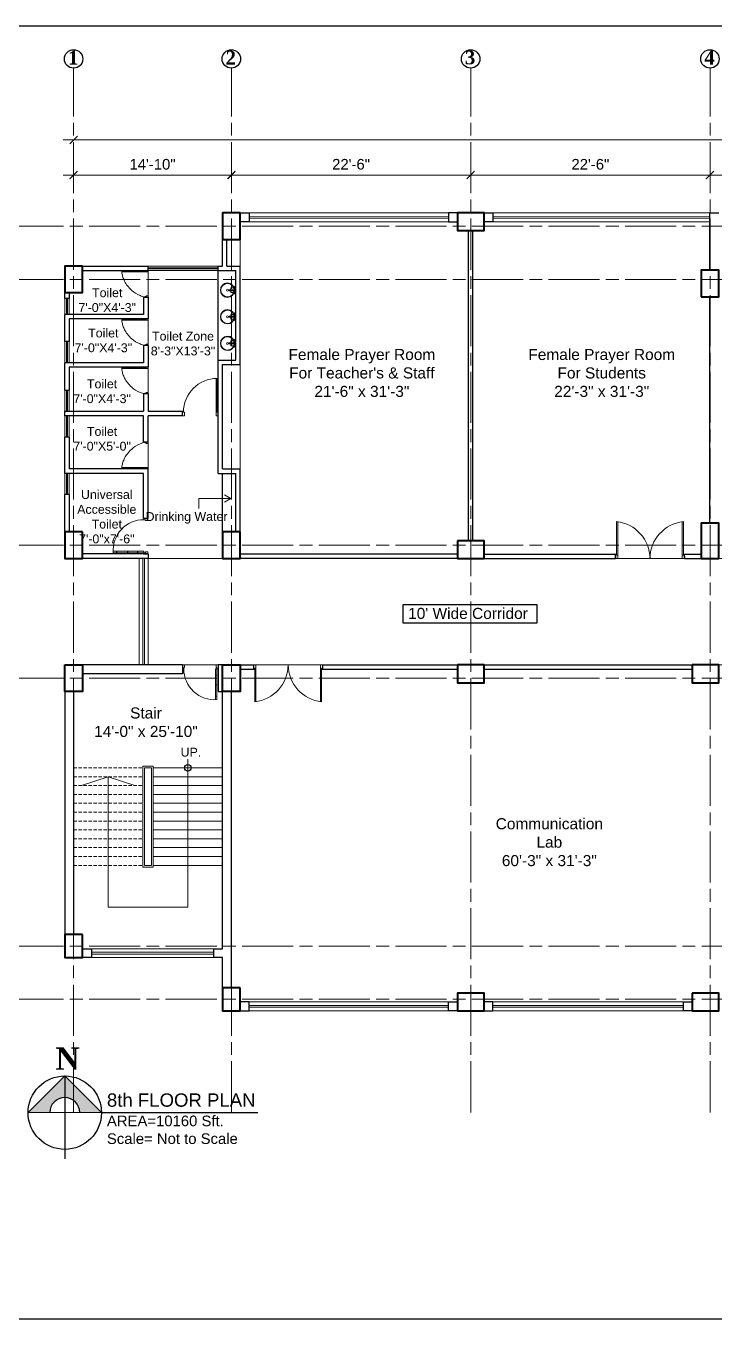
# Model space of a CAD drawing. Header units: inches. Extents: x -12 to 20935469, y -1604 to 24729220.
# Drawn here: x 20931799 to 20932577, y 24705706 to 24707164 of the extents above; entities that cross this region are included whole.
import ezdxf

# ---------------------------------------------------------------- set-up
doc = ezdxf.new("R2010")
doc.units = ezdxf.units.IN
doc.header["$LTSCALE"] = 0.03
doc.header["$MEASUREMENT"] = 0
doc.header["$PDMODE"] = 32
doc.header["$PDSIZE"] = 15
doc.linetypes.add('ACAD_ISO08W100', pattern=[36, 24, -3, 6, -3])
doc.linetypes.add('DASHED2', pattern=[0.375, 0.25, -0.125])
for name, color, linetype, lineweight in [('column', 1, 'Continuous', 40), ('Dim Line', 252, 'Continuous', 13), ('Door', 7, 'Continuous', 18), ('Gas', 21, 'Continuous', 5), ('Glass Line', 252, 'Continuous', 9), ('Grid Line', 252, 'Continuous', 18), ('Hatch', 253, 'Continuous', 15), ('Low Wall', 7, 'Continuous', 30), ('Main Wall', 7, 'Continuous', 30), ('RAIL', 23, 'Continuous', 13), ('STAIR', 46, 'Continuous', 15), ('TOILET FIXTURE', 142, 'Continuous', 5), ('wind.', 150, 'Continuous', 20)]:
    doc.layers.add(name, color=color, linetype=linetype, lineweight=lineweight)
doc.layers.add('TEXT', color=7, linetype='Continuous')
doc.styles.add('2', font='swisscl.ttf')
doc.styles.add('RomanS', font='arial.ttf', dxfattribs={"height": 12})
doc.styles.get("Standard").update_dxf_attribs({"font": 'timesbd.ttf'})
doc.dimstyles.new('Aec_Arch_I', dxfattribs={"dimscale": 96, "dimtxt": 12, "dimasz": 0.09375, "dimexe": 0.125, "dimexo": 0.125, "dimgap": 0.0625, "dimtad": 1, "dimdec": 0, "dimzin": 3, "dimdsep": 46, "dimlunit": 4, "dimtxsty": 'RomanS', "dimblk1": 'ARCHTICK', "dimblk2": 'ARCHTICK', "dimsah": 1, "dimcen": 0.09375, "dimdle": 0.125, "dimadec": 0, "dimazin": 0, "dimtfac": 0.75, "dimtdec": 0, "dimtmove": 2, "dimatfit": 3, "dimldrblk": 'ARCHTICK', "dimfxl": 1, "dimfrac": 1, "dimtolj": 1, "dimtzin": 0, "dimarcsym": 0})

# ---------------------------------------------------------------- blocks, each defined once
blk = doc.blocks.new('_ArchTick')
at = {"color": 0, "linetype": 'ByBlock', "lineweight": 35, "const_width": 0.15}
blk.add_lwpolyline([(-0.5, -0.5), (0.5, 0.5)], dxfattribs=at)
blk = doc.blocks.new('*D14')
at = {"layer": 'Defpoints', "color": 0, "transparency": 16777216}
for p in [(20831126.3, 24724578.2), (20830948.3, 24724562.3), (20831126.3, 24724562.3)]:
    blk.add_point(p, dxfattribs=at)
at = {"layer": 'Dim Line', "color": 0, "lineweight": -2, "transparency": 16777216}
for p, q in [((20830948.3, 24724574.3), (20830948.3, 24724590.2)), ((20831126.3, 24724574.3), (20831126.3, 24724590.2)), ((20830936.3, 24724578.2), (20831138.3, 24724578.2))]:
    blk.add_line(p, q, dxfattribs=at)
at = {"layer": 'Dim Line', "color": 0, "lineweight": -2, "transparency": 16777216, "xscale": 9, "yscale": 9, "zscale": 9, "rotation": 180}
blk.add_blockref('_ArchTick', (20830948.3, 24724578.2), dxfattribs=at)
at = {"layer": 'Dim Line', "color": 0, "lineweight": -2, "transparency": 16777216, "xscale": 9, "yscale": 9, "zscale": 9}
blk.add_blockref('_ArchTick', (20831126.3, 24724578.2), dxfattribs=at)
at = {"layer": 'Dim Line', "color": 0, "transparency": 16777216, "insert": (20831037.3, 24724590.3), "char_height": 12, "attachment_point": 5, "style": 'RomanS'}
blk.add_mtext('\\A1;14\'-10"', dxfattribs=at)
blk = doc.blocks.new('*D7')
at = {"layer": 'Defpoints', "color": 0, "transparency": 16777216}
for p in [(20831396.3, 24724578.2), (20831396.3, 24724578.2), (20831126.3, 24724562.3)]:
    blk.add_point(p, dxfattribs=at)
at = {"layer": 'Dim Line', "color": 0, "lineweight": -2, "transparency": 16777216}
for p, q in [((20831126.3, 24724574.3), (20831126.3, 24724590.2)), ((20831114.3, 24724578.2), (20831408.3, 24724578.2))]:
    blk.add_line(p, q, dxfattribs=at)
at = {"layer": 'Dim Line', "color": 0, "lineweight": -2, "transparency": 16777216, "xscale": 9, "yscale": 9, "zscale": 9, "rotation": 180}
blk.add_blockref('_ArchTick', (20831126.3, 24724578.2), dxfattribs=at)
at = {"layer": 'Dim Line', "color": 0, "lineweight": -2, "transparency": 16777216, "xscale": 9, "yscale": 9, "zscale": 9}
blk.add_blockref('_ArchTick', (20831396.3, 24724578.2), dxfattribs=at)
at = {"layer": 'Dim Line', "color": 0, "transparency": 16777216, "insert": (20831261.3, 24724590.3), "char_height": 12, "attachment_point": 5, "style": 'RomanS'}
blk.add_mtext('\\A1;22\'-6"', dxfattribs=at)
blk = doc.blocks.new('*D8')
at = {"layer": 'Defpoints', "color": 0, "transparency": 16777216}
for p in [(20831396.3, 24724578.2), (20831666.3, 24724578.2), (20831666.3, 24724578.2)]:
    blk.add_point(p, dxfattribs=at)
at = {"layer": 'Dim Line', "color": 0, "lineweight": -2, "transparency": 16777216}
blk.add_line((20831384.3, 24724578.2), (20831678.3, 24724578.2), dxfattribs=at)
at = {"layer": 'Dim Line', "color": 0, "lineweight": -2, "transparency": 16777216, "xscale": 9, "yscale": 9, "zscale": 9, "rotation": 180}
blk.add_blockref('_ArchTick', (20831396.3, 24724578.2), dxfattribs=at)
at = {"layer": 'Dim Line', "color": 0, "lineweight": -2, "transparency": 16777216, "xscale": 9, "yscale": 9, "zscale": 9}
blk.add_blockref('_ArchTick', (20831666.3, 24724578.2), dxfattribs=at)
at = {"layer": 'Dim Line', "color": 0, "transparency": 16777216, "insert": (20831531.3, 24724590.3), "char_height": 12, "attachment_point": 5, "style": 'RomanS'}
blk.add_mtext('\\A1;22\'-6"', dxfattribs=at)
blk = doc.blocks.new('*D9')
at = {"layer": 'Defpoints', "color": 0, "transparency": 16777216}
for p in [(20831666.3, 24724578.2), (20831844.3, 24724578.2), (20831844.3, 24724578.2)]:
    blk.add_point(p, dxfattribs=at)
at = {"layer": 'Dim Line', "color": 0, "lineweight": -2, "transparency": 16777216}
blk.add_line((20831654.3, 24724578.2), (20831856.3, 24724578.2), dxfattribs=at)
at = {"layer": 'Dim Line', "color": 0, "lineweight": -2, "transparency": 16777216, "xscale": 9, "yscale": 9, "zscale": 9, "rotation": 180}
blk.add_blockref('_ArchTick', (20831666.3, 24724578.2), dxfattribs=at)
at = {"layer": 'Dim Line', "color": 0, "lineweight": -2, "transparency": 16777216, "xscale": 9, "yscale": 9, "zscale": 9}
blk.add_blockref('_ArchTick', (20831844.3, 24724578.2), dxfattribs=at)
at = {"layer": 'Dim Line', "color": 0, "transparency": 16777216, "insert": (20831755.3, 24724590.3), "char_height": 12, "attachment_point": 5, "style": 'RomanS'}
blk.add_mtext('\\A1;14\'-10"', dxfattribs=at)
blk = doc.blocks.new('*D13')
at = {"layer": 'Defpoints', "color": 0, "transparency": 16777216}
for p in [(20830948.3, 24724610.7), (20832951.8, 24724617.8), (20832951.8, 24724610.7)]:
    blk.add_point(p, dxfattribs=at)
at = {"layer": 'Dim Line', "color": 0, "lineweight": -2, "transparency": 16777216}
for p, q in [((20830948.3, 24724622.7), (20830948.3, 24724629.8)), ((20832951.8, 24724622.7), (20832951.8, 24724629.8)), ((20830936.3, 24724617.8), (20832963.8, 24724617.8))]:
    blk.add_line(p, q, dxfattribs=at)
at = {"layer": 'Dim Line', "color": 0, "lineweight": -2, "transparency": 16777216, "xscale": 9, "yscale": 9, "zscale": 9, "rotation": 180}
blk.add_blockref('_ArchTick', (20830948.3, 24724617.8), dxfattribs=at)
at = {"layer": 'Dim Line', "color": 0, "lineweight": -2, "transparency": 16777216, "xscale": 9, "yscale": 9, "zscale": 9}
blk.add_blockref('_ArchTick', (20832951.8, 24724617.8), dxfattribs=at)
at = {"layer": 'Dim Line', "color": 0, "transparency": 16777216, "insert": (20831950, 24724629.9), "char_height": 12, "attachment_point": 5, "style": 'RomanS'}
blk.add_mtext('\\A1;166\'-11"', dxfattribs=at)
blk = doc.blocks.new('Door_45')
at = {"layer": 'Door'}
for p, q in [((1.5, 5), (1.5, 44)), ((1.5, 40), (2.2, 40)), ((2.2, 40), (2.2, 39.5)), ((2.2, 39.5), (2.7, 39.5)), ((2.7, 39.5), (2.7, 40)), ((2.7, 40), (3.5, 40)), ((3.5, 44), (3.5, 5)), ((1.5, 25.8), (2.2, 25.8)), ((2.2, 25.8), (2.2, 25.3)), ((2.2, 25.3), (2.7, 25.3)), ((2.7, 25.8), (3.5, 25.8)), ((2.7, 25.3), (2.7, 25.8)), ((0, 0), (0, 5)), ((0, 5), (1.5, 5)), ((1.5, 12.6), (2.2, 12.6)), ((3.5, 5), (1.5, 5)), ((1.5, 5), (1.5, 3)), ((1.5, 3), (2.5, 3)), ((2.2, 12.6), (2.2, 13.1)), ((2.2, 13.1), (2.7, 13.1)), ((2.5, 3), (2.5, 0)), ((2.7, 13.1), (2.7, 12.6)), ((2.7, 12.6), (3.5, 12.6)), ((42.5, 3), (42.5, 0)), ((43.5, 3), (42.5, 3)), ((45, 5), (43.5, 5)), ((43.5, 5), (43.5, 3)), ((45, 0), (45, 5)), ((2.5, 0), (0, 0)), ((42.5, 0), (45, 0))]:
    blk.add_line(p, q, dxfattribs=at)
blk.add_arc((4.7, 5.3), 38.8, 359.6233, 94.6685, dxfattribs=at)
blk = doc.blocks.new('sssss-flat-876')
at = {"layer": 'Door', "linetype": 'Continuous', "ltscale": 3}
blk.add_line((3666.5, 84027.2), (3666.5, 84055.7), dxfattribs=at)
at = {"layer": 'Door', "linetype": 'Continuous', "ltscale": 3, "extrusion": (-7.21527e-09, -3.35624e-18, 1), "elevation": 0}
for points in [[(3666.5, 84057.2), (3666.5, 84055.7), (3668.4, 84055.7), (3668.4, 84056.5), (3670.2, 84056.5), (3670.2, 84057.2)], [(3668.4, 84055.7), (3696.2, 84055.7), (3696.2, 84056.5), (3668.4, 84056.5)]]:
    blk.add_lwpolyline(points, close=True, dxfattribs=at)
at = {"layer": 'Door', "linetype": 'Continuous', "ltscale": 3, "flags": 128}
blk.add_lwpolyline([(3670.2, 84027.2, 0.04096), (3675.5, 84028.9, 0.082496), (3684.9, 84034.8, 0.052187), (3689.7, 84040, 0.043988), (3692.9, 84045, 0.036571), (3694.8, 84049.6, 0.034751), (3695.9, 84054.2, 0.011435), (3696.2, 84055.7)], format="xyb", dxfattribs=at)
at = {"layer": 'Door', "linetype": 'Continuous', "ltscale": 3}
blk.add_lwpolyline([(3666.5, 84027.2), (3666.5, 84028.7), (3668.4, 84028.7), (3668.4, 84027.9), (3670.2, 84027.9), (3670.2, 84027.2)], close=True, dxfattribs=at)
blk = doc.blocks.new('7-flat-72')
at = {"layer": 'Glass Line', "color": 8, "ltscale": 20}
for p, q in [((-64478.7, 376960.5), (-64480.3, 376960.5)), ((-64480.3, 376959.5), (-64480.3, 376960.5)), ((-64480.3, 376959.5), (-64480.3, 376960.5)), ((-64478.7, 376959.5), (-64480.3, 376959.5)), ((-64480.3, 376959.1), (-64480.3, 376959.4)), ((-64478.7, 376959.4), (-64480.3, 376959.4)), ((-64478.7, 376959.1), (-64480.3, 376959.1)), ((-64480.2, 376959.4), (-64480.2, 376959.5)), ((-64480.1, 376959.5), (-64480.1, 376960.5)), ((-64479.9, 376959.5), (-64479.9, 376960.5)), ((-64479.5, 376959.5), (-64479.5, 376960.5)), ((-64479.1, 376959.5), (-64479.1, 376960.5)), ((-64478.9, 376959.5), (-64478.9, 376960.5)), ((-64478.9, 376959.4), (-64478.9, 376959.5)), ((-64478.8, 376959.5), (-64478.8, 376960.5)), ((-64478.7, 376959.5), (-64478.7, 376960.5)), ((-64478.7, 376959.1), (-64478.7, 376959.4)), ((-64475.1, 376959.4), (-64476.9, 376959.4)), ((-64476.9, 376959.1), (-64476.9, 376959.4)), ((-64475.1, 376959.1), (-64476.9, 376959.1)), ((-64476.6, 376959.4), (-64476.6, 376966.6)), ((-64475.5, 376966.6), (-64476.6, 376966.6)), ((-64475.5, 376959.4), (-64475.5, 376966.6)), ((-64475.1, 376959.1), (-64475.1, 376959.4)), ((-64473.3, 376960.5), (-64471.7, 376960.5)), ((-64473.3, 376959.5), (-64473.3, 376960.5)), ((-64473.3, 376959.5), (-64473.3, 376960.5)), ((-64473.3, 376959.5), (-64471.7, 376959.5)), ((-64473.3, 376959.1), (-64473.3, 376959.4)), ((-64473.3, 376959.4), (-64471.7, 376959.4)), ((-64473.3, 376959.1), (-64471.7, 376959.1)), ((-64473.1, 376959.5), (-64473.1, 376960.5)), ((-64473.1, 376959.4), (-64473.1, 376959.5)), ((-64472.9, 376959.5), (-64472.9, 376960.5)), ((-64472.5, 376959.5), (-64472.5, 376960.5)), ((-64472.1, 376959.5), (-64472.1, 376960.5)), ((-64471.9, 376959.5), (-64471.9, 376960.5)), ((-64471.9, 376959.4), (-64471.9, 376959.5)), ((-64471.8, 376959.5), (-64471.8, 376960.5)), ((-64471.7, 376959.5), (-64471.7, 376960.5)), ((-64471.7, 376959.1), (-64471.7, 376959.4))]:
    blk.add_line(p, q, dxfattribs=at)
blk.add_circle((-64476, 376968.4, 0), 1.08, dxfattribs=at)
for radius, start, end in [(8.1, 273.8334, 266.1883), (7.55, 274.115, 265.9068)]:
    blk.add_arc((-64476, 376968.4, 0), radius, start, end, dxfattribs=at)
blk = doc.blocks.new('SFSFSFS-flat-72')
at = {"layer": 'TOILET FIXTURE', "ltscale": 0.2}
blk.add_lwpolyline([(-3918.5, -3608.1), (-3918.5, -3602.7), (-3923.9, -3602.7), (-3923.9, -3608.1)], close=True, dxfattribs=at)
at = {"layer": 'TOILET FIXTURE', "ltscale": 20}
blk.add_blockref('7-flat-72', (60554.8, -380567.2), dxfattribs=at)
blk = doc.blocks.new('$D40')
at = {"layer": 'Door'}
for p, q in [((1, 4), (1, 42)), ((2, 0), (2, 42)), ((1, 5), (0, 5)), ((2, 0), (0, 0)), ((2, 4), (1, 4)), ((39, 4), (38, 4)), ((38, 4), (38, 0)), ((40, 0), (38, 0)), ((40, 5), (39, 5)), ((39, 5), (39, 4))]:
    blk.add_line(p, q, dxfattribs=at)
blk.add_arc((1, 4), 38, 0, 90, dxfattribs=at)
blk = doc.blocks.new('fff')
at = {"layer": 'Grid Line', "color": 252, "linetype": 'ACAD_ISO08W100', "lineweight": 9, "ltscale": 80, "true_color": 0x939598}
for p, q in [((20830948.3, 24723521.1), (20830948.3, 24724698.8)), ((20831126.3, 24723521.1), (20831126.3, 24724698.8)), ((20831396.3, 24723521.1), (20831396.3, 24724698.8)), ((20831666.3, 24723521.1), (20831666.3, 24724698.8)), ((20833096.9, 24724520.6), (20830726.1, 24724520.6)), ((20833096.9, 24724460.6), (20830726.1, 24724460.6)), ((20833096.9, 24724160.7), (20830726.1, 24724160.7)), ((20833096.9, 24724010.7), (20830726.1, 24724010.7)), ((20833096.9, 24723708.7), (20830726.1, 24723708.7)), ((20833096.9, 24723648.8), (20830726.1, 24723648.8))]:
    blk.add_line(p, q, dxfattribs=at)
at = {"layer": 'Dim Line'}
for base, p1, p2, picture, middle in [((20832951.7523, 24724617.8128), (20830948.3088, 24724610.7482), (20832951.7523, 24724610.7482), '*D13', (20831950.0306, 24724629.9397)), ((20831126.3, 24724578.2), (20830948.3, 24724562.3), (20831126.3, 24724562.3), '*D14', (20831037.3, 24724590.3)), ((20831396.3, 24724578.2), (20831126.3, 24724562.3), (20831396.3, 24724578.2), '*D7', (20831261.3, 24724590.3)), ((20831666.3, 24724578.2), (20831396.3, 24724578.2), (20831666.3, 24724578.2), '*D8', (20831531.3, 24724590.3)), ((20831844.3, 24724578.2), (20831666.3, 24724578.2), (20831844.3, 24724578.2), '*D9', (20831755.3, 24724590.3))]:
    dim = blk.add_linear_dim(base=base, p1=p1, p2=p2, dimstyle='Aec_Arch_I', dxfattribs=at)
    dim.commit()
    dim.dimension.update_dxf_attribs({"geometry": picture, "text_midpoint": middle})

msp = doc.modelspace()

# ---------------------------------------------------------------- hatches: boundary and pattern name
at = {"layer": 'Low Wall'}
h = msp.add_hatch(color=256, dxfattribs=at)
h.paths.add_polyline_path([(20931826.3, 24705938.4), (20931801.9, 24705938.4), (20931843.3, 24705979.8), (20931843.3, 24705955.4, 0.414214)])
h.paths.add_polyline_path([(20931843.3, 24705955.4), (20931843.3, 24705979.8), (20931884.7, 24705938.4), (20931860.4, 24705938.4, 0.414214)])

# ---------------------------------------------------------------- linework, layer by layer
for p, q in [((20932016.2, 24706787.2), (20932016.2, 24706888.2)), ((20932021.2, 24706593.3), (20932021.2, 24706659.4)), ((20931932.2, 24706568.5), (20931937.2, 24706568.5)), ((20932464.6, 24706565.9), (20932464.6, 24706563.4)), ((20932542.6, 24706565.9), (20932542.6, 24706563.4)), ((20932051.2, 24706053.3), (20932051.2, 24706053.3)), ((20931843.3, 24705979.8), (20931843.3, 24705886.4)), ((20931884.7, 24705938.4), (20932061, 24705938.4))]:
    msp.add_line(p, q)
msp.add_lwpolyline([(20932224.9, 24706511.6), (20932375.7, 24706511.6), (20932375.7, 24706490.5), (20932224.9, 24706490.5)], close=True)
msp.add_lwpolyline([(20931884.7, 24705938.4), (20931801.9, 24705938.3)])
for centre, radius in [((20931982.1, 24706327.3), 3.61), ((20931843.3, 24705938.4), 41.4)]:
    msp.add_circle(centre, radius)
at = {"layer": 'column', "lineweight": 40, "ltscale": 20}
for points in [[(20932041.2, 24706953.2), (20932021.2, 24706953.2), (20932021.2, 24706923.2), (20932041.2, 24706923.2)], [(20932286.3, 24706953.2), (20932286.3, 24706933.2), (20932316.3, 24706933.2), (20932316.3, 24706953.2)], [(20931863.2, 24706893.2), (20931843.2, 24706893.2), (20931843.2, 24706863.2), (20931863.2, 24706863.2)], [(20932561.2, 24706858.4), (20932581.2, 24706858.4), (20932581.2, 24706888.4), (20932561.2, 24706888.4)], [(20932561.2, 24706563.3), (20932581.2, 24706563.3), (20932581.2, 24706603.3), (20932561.2, 24706603.3)], [(20931863.2, 24706593.3), (20931843.2, 24706593.3), (20931843.2, 24706563.3), (20931863.2, 24706563.3)], [(20932041.2, 24706593.3), (20932021.2, 24706593.3), (20932021.2, 24706563.3), (20932041.2, 24706563.3)], [(20932286.3, 24706583.3), (20932286.3, 24706563.3), (20932316.3, 24706563.3), (20932316.3, 24706583.3)], [(20931843.3, 24706443.3), (20931863.3, 24706443.3), (20931863.3, 24706413.3), (20931843.3, 24706413.3)], [(20932021.3, 24706443.3), (20932041.3, 24706443.3), (20932041.3, 24706413.3), (20932021.3, 24706413.3)], [(20932286.3, 24706443.3), (20932286.3, 24706423.3), (20932316.3, 24706423.3), (20932316.3, 24706443.3)], [(20932551.2, 24706443.3), (20932551.2, 24706423.3), (20932581.2, 24706423.3), (20932581.2, 24706443.3)], [(20931863.3, 24706139.3), (20931843.3, 24706139.3), (20931843.3, 24706113.3), (20931863.3, 24706113.3)], [(20932041.3, 24706079.3), (20932021.3, 24706079.3), (20932021.3, 24706053.3), (20932041.3, 24706053.3)], [(20932316.3, 24706053.3), (20932316.3, 24706073.3), (20932286.3, 24706073.3), (20932286.3, 24706053.3)], [(20932551.2, 24706073.3), (20932551.2, 24706053.3), (20932581.2, 24706053.3), (20932581.2, 24706073.3)]]:
    msp.add_lwpolyline(points, close=True, dxfattribs=at)
at = {"layer": 'Defpoints'}
msp.add_lwpolyline([(20931598.7, 24707164.1), (20934037.5, 24707164.1), (20934037.5, 24705705.5), (20931598.7, 24705705.5)], close=True, dxfattribs=at)
at = {"layer": 'Door'}
for p, q in [((20932465.9, 24706567.1), (20932465.9, 24706605)), ((20932467.2, 24706563.4), (20932467.2, 24706604.9)), ((20932540, 24706563.4), (20932540, 24706604.9)), ((20932541.3, 24706567.1), (20932541.3, 24706605)), ((20932465.9, 24706568.4), (20932464.6, 24706568.4)), ((20932467.2, 24706563.4), (20932464.6, 24706563.4)), ((20932467.2, 24706567.1), (20932465.9, 24706567.1)), ((20932540, 24706567.1), (20932541.3, 24706567.1)), ((20932540, 24706563.4), (20932542.6, 24706563.4)), ((20932541.3, 24706568.4), (20932542.6, 24706568.4)), ((20932058.9, 24706443.3), (20932056.3, 24706443.3)), ((20932057.6, 24706438.3), (20932056.3, 24706438.3)), ((20932057.6, 24706439.6), (20932057.6, 24706401.7)), ((20932058.9, 24706439.6), (20932057.6, 24706439.6)), ((20932058.9, 24706443.3), (20932058.9, 24706401.8)), ((20932131.7, 24706443.3), (20932131.7, 24706401.8)), ((20932131.7, 24706443.3), (20932134.3, 24706443.3)), ((20932131.7, 24706439.6), (20932133, 24706439.6)), ((20932133, 24706439.6), (20932133, 24706401.7)), ((20932133, 24706438.3), (20932134.3, 24706438.3))]:
    msp.add_line(p, q, dxfattribs=at)
for centre, start, end in [((20932461.3, 24706562.9), 0.5906, 83.7783), ((20932545.8, 24706562.9), 96.2217, 179.4094), ((20932053, 24706443.8), 276.2217, 359.4094), ((20932137.6, 24706443.8), 180.5906, 263.7783)]:
    msp.add_arc(centre, 42.3, start, end, dxfattribs=at)
at = {"layer": 'Gas', "color": 0, "lineweight": 5}
for points in [[(20931943.2, 24706329.3), (20931931.2, 24706329.3), (20931931.2, 24706215.3), (20931943.2, 24706215.3)], [(20931941.2, 24706327.3), (20931933.2, 24706327.3), (20931933.2, 24706217.3), (20931941.2, 24706217.3)]]:
    msp.add_lwpolyline(points, close=True, dxfattribs=at)
at = {"layer": 'Hatch', "lineweight": 5}
for p, q in [((20932041.2, 24706893.2), (20932041.2, 24706923.2)), ((20932041.2, 24706664.4), (20932041.2, 24706782.2))]:
    msp.add_line(p, q, dxfattribs=at)
at = {"layer": 'Hatch', "lineweight": 0}
msp.add_lwpolyline([(20933772.7, 24706563.4), (20932938.8, 24706563.4), (20932938.8, 24706878.2), (20932759.1, 24706878.4), (20932759.1, 24706563.3), (20931937.2, 24706563.5), (20931937.2, 24706443.4), (20932759.1, 24706443.4), (20932759.1, 24706333.8), (20932968.8, 24706333.8), (20932968.8, 24706073.3), (20932968.8, 24706058.4), (20932970.2, 24706058.4), (20933073.9, 24706058.4), (20933071.7, 24706443.4), (20933772.7, 24706443.4)], close=True, dxfattribs=at)
at = {"layer": 'Low Wall', "color": 0}
msp.add_lwpolyline([(20931801.9, 24705938.4), (20931843.3, 24705979.8), (20931884.7, 24705938.4)], dxfattribs=at)
at = {"layer": 'Low Wall'}
msp.add_arc((20931843.3, 24705938.4), 17, 0, 180, dxfattribs=at)
at = {"layer": 'Main Wall', "lineweight": 30}
for p, q in [((20932571.2, 24706953.2), (20932581.2, 24706953.2)), ((20932571.2, 24706888.4), (20932571.2, 24706953.2)), ((20932021.2, 24706893.2), (20932021.2, 24706923.2)), ((20932026.2, 24706893.2), (20932026.2, 24706923.2)), ((20932298.8, 24706583.3), (20932298.8, 24706933.2)), ((20932303.8, 24706583.3), (20932303.8, 24706933.2)), ((20932571.2, 24706907.2), (20932571.2, 24706907.2)), ((20931863.2, 24706893.2), (20931937.2, 24706893.2)), ((20931937.2, 24706888.2), (20931937.2, 24706893.2)), ((20932016.2, 24706893.2), (20932021.2, 24706893.2)), ((20932016.2, 24706888.2), (20932016.2, 24706893.2)), ((20932026.2, 24706893.2), (20932041.2, 24706893.2)), ((20932041.2, 24706782.2), (20932041.2, 24706893.2)), ((20932571.2, 24706901.2), (20932571.2, 24706901.2)), ((20931863.2, 24706888.2), (20931937.2, 24706888.2)), ((20932016.2, 24706888.2), (20932036.2, 24706888.2)), ((20932036.2, 24706787.2), (20932036.2, 24706888.2)), ((20931843.2, 24706856.6), (20931843.2, 24706863.2)), ((20931932.2, 24706858.2), (20931937.2, 24706858.2)), ((20931932.2, 24706858.2), (20931932.2, 24706838.6)), ((20932571.2, 24706603.3), (20932571.2, 24706858.4)), ((20931932.2, 24706838.6), (20931843.2, 24706838.6)), ((20931843.2, 24706808), (20931843.2, 24706838.6)), ((20931937.2, 24706833.6), (20931848.2, 24706833.6)), ((20931932.2, 24706803.6), (20931932.2, 24706784)), ((20931937.2, 24706803.6), (20931932.2, 24706803.6)), ((20931932.2, 24706784), (20931843.2, 24706784)), ((20931843.2, 24706753.4), (20931843.2, 24706784)), ((20931937.2, 24706779), (20931848.2, 24706779)), ((20931848.2, 24706779), (20931848.2, 24706753.4)), ((20932016.2, 24706729.4), (20932016.2, 24706787.2)), ((20932016.2, 24706787.2), (20932036.2, 24706787.2)), ((20932021.2, 24706664.4), (20932021.2, 24706782.2)), ((20932021.2, 24706782.2), (20932041.2, 24706782.2)), ((20931843.2, 24706753.4), (20931848.2, 24706753.4)), ((20931937.2, 24706749), (20931932.2, 24706749)), ((20931843.2, 24706729.4), (20931932.2, 24706729.4)), ((20931843.2, 24706724.4), (20931843.2, 24706729.4)), ((20931976.2, 24706724.4), (20931976.2, 24706729.4)), ((20932016.2, 24706659.4), (20932016.2, 24706729.4)), ((20931932.2, 24706724.4), (20931843.2, 24706724.4)), ((20931932.2, 24706694.4), (20931932.2, 24706724.4)), ((20931937.2, 24706694.4), (20931937.2, 24706724.4)), ((20931976.2, 24706724.4), (20931937.2, 24706724.4)), ((20931848.2, 24706700.4), (20931843.2, 24706700.4)), ((20931843.2, 24706659.4), (20931843.2, 24706700.4)), ((20931848.2, 24706700.4), (20931848.2, 24706664.4)), ((20931937.2, 24706694.4), (20931932.2, 24706694.4)), ((20931932.2, 24706659.4), (20931843.2, 24706659.4)), ((20931937.2, 24706664.4), (20931848.2, 24706664.4)), ((20931932.2, 24706608.5), (20931932.2, 24706659.4)), ((20931937.2, 24706608.5), (20931937.2, 24706664.4)), ((20932016.2, 24706659.4), (20932036.2, 24706659.4)), ((20932021.2, 24706664.4), (20932041.2, 24706664.4)), ((20932036.2, 24706593.3), (20932036.2, 24706659.4)), ((20932041.2, 24706593.3), (20932041.2, 24706664.4)), ((20931843.2, 24706593.3), (20931843.2, 24706635.4)), ((20931848.2, 24706635.4), (20931843.2, 24706635.4)), ((20931848.2, 24706635.4), (20931848.2, 24706593.3)), ((20931937.2, 24706608.5), (20931932.2, 24706608.5)), ((20931937.2, 24706568.5), (20931863.2, 24706568.5)), ((20931937.2, 24706563.5), (20931863.2, 24706563.5)), ((20931937.2, 24706568.5), (20931937.2, 24706563.5)), ((20932286.3, 24706568.4), (20932041.2, 24706568.4)), ((20932286.3, 24706563.4), (20932041.2, 24706563.4)), ((20932316.3, 24706568.4), (20932464.6, 24706568.4)), ((20932316.3, 24706563.4), (20932464.6, 24706563.4)), ((20932464.6, 24706563.4), (20932464.6, 24706568.4)), ((20932542.6, 24706563.4), (20932542.6, 24706568.4)), ((20932542.6, 24706568.4), (20932561.2, 24706568.4)), ((20932542.6, 24706563.4), (20932561.2, 24706563.4)), ((20931976.3, 24706443.3), (20931863.3, 24706443.3)), ((20931976.3, 24706443.3), (20931976.3, 24706433.3)), ((20932021.3, 24706443.3), (20932016.3, 24706443.3)), ((20932016.3, 24706443.3), (20932016.3, 24706413.3)), ((20932031.3, 24706443.3), (20932021.3, 24706443.3)), ((20932041.3, 24706443.3), (20932056.3, 24706443.3)), ((20932056.3, 24706438.3), (20932041.3, 24706438.3)), ((20932056.3, 24706443.3), (20932056.3, 24706438.3)), ((20932134.3, 24706443.3), (20932286.3, 24706443.3)), ((20932134.3, 24706438.3), (20932134.3, 24706443.3)), ((20932286.3, 24706438.3), (20932134.3, 24706438.3)), ((20932316.3, 24706443.3), (20932551.2, 24706443.3)), ((20932551.2, 24706438.3), (20932316.3, 24706438.3)), ((20931976.3, 24706433.3), (20931863.3, 24706433.3)), ((20931843.3, 24706413.3), (20931843.3, 24706139.3)), ((20931853.3, 24706413.3), (20931853.3, 24706139.3)), ((20932016.3, 24706413.3), (20932021.3, 24706413.3)), ((20932021.3, 24706123.3), (20932021.3, 24706413.3)), ((20932031.3, 24706079.3), (20932031.3, 24706413.3)), ((20932021.3, 24706079.3), (20932021.3, 24706113.3))]:
    msp.add_line(p, q, dxfattribs=at)
at = {"layer": 'Main Wall'}
for p, q in [((20931863.3, 24706123.3), (20931873.3, 24706123.3)), ((20931873.3, 24706123.3), (20931873.3, 24706113.3)), ((20931873.3, 24706113.3), (20931863.3, 24706113.3))]:
    msp.add_line(p, q, dxfattribs=at)
at = {"layer": 'Main Wall', "lineweight": 30}
for points in [[(20932041.2, 24706953.2), (20932051.2, 24706953.2), (20932051.2, 24706943.2), (20932041.2, 24706943.2)], [(20932286.2, 24706953.2), (20932276.2, 24706953.2), (20932276.2, 24706943.2), (20932286.2, 24706943.2)], [(20932316.2, 24706953.2), (20932326.2, 24706953.2), (20932326.2, 24706943.2), (20932316.2, 24706943.2)], [(20931848.2, 24706863.2), (20931848.2, 24706856.6)], [(20931848.2, 24706856.6), (20931843.2, 24706856.6)], [(20931937.2, 24706858.2), (20931937.2, 24706833.6)], [(20931848.2, 24706833.6), (20931848.2, 24706808)], [(20931848.2, 24706808), (20931843.2, 24706808)], [(20931937.2, 24706803.6), (20931937.2, 24706779)], [(20931932.2, 24706749), (20931932.2, 24706729.4)], [(20931937.2, 24706749), (20931937.2, 24706729.4)], [(20931937.2, 24706729.4), (20931976.2, 24706729.4)], [(20932041.3, 24706053.3), (20932051.3, 24706053.3), (20932051.3, 24706063.3), (20932041.3, 24706063.3)], [(20932286.3, 24706053.3), (20932276.3, 24706053.3), (20932276.3, 24706063.3), (20932286.3, 24706063.3)], [(20932316.3, 24706053.3), (20932326.3, 24706053.3), (20932326.3, 24706063.3), (20932316.3, 24706063.3)], [(20932551.2, 24706053.3), (20932541.2, 24706053.3), (20932541.2, 24706063.3), (20932551.2, 24706063.3)]]:
    msp.add_lwpolyline(points, dxfattribs=at)
at = {"layer": 'Main Wall'}
msp.add_lwpolyline([(20932021.3, 24706113.3), (20932011.3, 24706113.3), (20932011.3, 24706123.3), (20932021.3, 24706123.3)], dxfattribs=at)
at = {"layer": 'RAIL', "lineweight": 9}
for p, q in [((20931982.1, 24706337), (20931982.1, 24706170.3)), ((20931892.2, 24706317.3), (20931862.2, 24706307.3)), ((20931892.2, 24706170.3), (20931892.2, 24706317.3)), ((20931922.2, 24706307.3), (20931892.2, 24706317.3)), ((20932021.2, 24706307.3), (20931943.2, 24706307.3)), ((20931982.1, 24706170.3), (20931892.2, 24706170.3))]:
    msp.add_line(p, q, dxfattribs=at)
at = {"layer": 'STAIR', "color": 253, "lineweight": 5}
for p, q in [((20932030.8, 24706631), (20931994.5, 24706631)), ((20931994.5, 24706631), (20931994.5, 24706619.8)), ((20932030.8, 24706631), (20932023.5, 24706635.1)), ((20932030.8, 24706631), (20932023.5, 24706627))]:
    msp.add_line(p, q, dxfattribs=at)
at = {"layer": 'STAIR', "color": 32, "linetype": 'DASHED2', "lineweight": 5, "ltscale": 500}
for p, q in [((20931853.2, 24706327.3), (20931931.2, 24706327.3)), ((20931853.2, 24706317.3), (20931931.2, 24706317.3)), ((20931853.2, 24706307.3), (20931931.2, 24706307.3)), ((20931853.2, 24706297.3), (20931931.2, 24706297.3)), ((20931853.2, 24706287.3), (20931931.2, 24706287.3)), ((20931853.2, 24706277.3), (20931931.2, 24706277.3)), ((20931853.2, 24706267.3), (20931931.2, 24706267.3)), ((20931853.2, 24706257.3), (20931931.2, 24706257.3)), ((20931853.2, 24706247.3), (20931931.2, 24706247.3)), ((20931853.2, 24706237.3), (20931931.2, 24706237.3)), ((20931853.2, 24706227.3), (20931931.2, 24706227.3)), ((20931853.2, 24706217.3), (20931931.2, 24706217.3))]:
    msp.add_line(p, q, dxfattribs=at)
at = {"layer": 'STAIR', "color": 32, "lineweight": 5}
for p, q in [((20931943.2, 24706327.3), (20932021.2, 24706327.3)), ((20931943.2, 24706317.3), (20932021.2, 24706317.3)), ((20931961.2, 24706307.3), (20932021.2, 24706307.3)), ((20931943.2, 24706297.3), (20932021.2, 24706297.3)), ((20931943.2, 24706287.3), (20932021.2, 24706287.3)), ((20931943.2, 24706277.3), (20932021.2, 24706277.3)), ((20931943.2, 24706267.3), (20932021.2, 24706267.3)), ((20931943.2, 24706257.3), (20932021.2, 24706257.3)), ((20931943.2, 24706247.3), (20932021.2, 24706247.3)), ((20931943.2, 24706237.3), (20932021.2, 24706237.3)), ((20931943.2, 24706227.3), (20932021.2, 24706227.3)), ((20931943.2, 24706217.3), (20932021.2, 24706217.3))]:
    msp.add_line(p, q, dxfattribs=at)
at = {"layer": 'TEXT'}
for centre in [(20931853.2, 24707126.8), (20932031.2, 24707126.8), (20932301.2, 24707126.8), (20932571.2, 24707126.8)]:
    msp.add_circle(centre, 10.4, dxfattribs=at)
at = {"layer": 'wind.', "lineweight": 5}
for p, q in [((20932276.2, 24706953.2), (20932051.2, 24706953.2)), ((20932051.2, 24706949.2), (20932276.2, 24706949.3)), ((20932326.2, 24706953.2), (20932571.2, 24706953.2)), ((20932326.2, 24706949.2), (20932571.2, 24706949.3)), ((20932051.2, 24706947.2), (20932276.2, 24706947.3)), ((20932051.2, 24706943.2), (20932276.2, 24706943.2)), ((20932326.2, 24706947.2), (20932571.2, 24706947.3)), ((20932326.2, 24706943.2), (20932571.2, 24706943.2)), ((20931937.2, 24706893.2), (20932016.2, 24706893.2)), ((20931937.2, 24706891.2), (20932016.2, 24706891.2)), ((20931937.2, 24706890.2), (20932016.2, 24706890.2)), ((20931937.2, 24706888.2), (20932016.2, 24706888.2)), ((20931843.2, 24706856.6), (20931843.2, 24706838.6)), ((20931845.2, 24706856.6), (20931845.2, 24706838.6)), ((20931846.2, 24706856.6), (20931846.2, 24706838.6)), ((20931848.2, 24706856.6), (20931848.2, 24706838.6)), ((20931843.2, 24706808), (20931843.2, 24706784)), ((20931845.2, 24706808), (20931845.2, 24706784)), ((20931846.2, 24706808), (20931846.2, 24706784)), ((20931848.2, 24706808), (20931848.2, 24706784)), ((20931843.2, 24706729.4), (20931843.2, 24706753.4)), ((20931845.2, 24706729.4), (20931845.2, 24706753.4)), ((20931846.2, 24706729.4), (20931846.2, 24706753.4)), ((20931848.2, 24706729.4), (20931848.2, 24706753.4)), ((20931843.2, 24706700.4), (20931843.2, 24706724.4)), ((20931845.2, 24706700.4), (20931845.2, 24706724.4)), ((20931846.2, 24706700.4), (20931846.2, 24706724.4)), ((20931848.2, 24706700.4), (20931848.2, 24706724.4)), ((20931843.2, 24706635.4), (20931843.2, 24706659.4)), ((20931845.2, 24706635.4), (20931845.2, 24706659.4)), ((20931846.2, 24706635.4), (20931846.2, 24706659.4)), ((20931848.2, 24706635.4), (20931848.2, 24706659.4)), ((20931927.3, 24706443.3), (20931927.3, 24706563.4)), ((20931931.3, 24706443.3), (20931931.3, 24706563.4)), ((20931933.3, 24706443.3), (20931933.3, 24706563.4)), ((20931868.3, 24706123.3), (20932016.3, 24706123.3)), ((20931873.3, 24706119.3), (20932011.3, 24706119.3)), ((20931873.3, 24706117.3), (20932011.3, 24706117.3)), ((20931868.3, 24706113.3), (20932016.3, 24706113.3)), ((20932276.2, 24706063.3), (20932051.3, 24706063.3)), ((20932276.2, 24706059.3), (20932051.3, 24706059.3)), ((20932316.3, 24706059.3), (20932316.2, 24706059.3)), ((20932541.2, 24706063.3), (20932326.3, 24706063.3)), ((20932541.2, 24706059.3), (20932326.3, 24706059.3)), ((20932276.2, 24706057.3), (20932051.3, 24706057.3)), ((20932276.2, 24706053.3), (20932051.3, 24706053.3)), ((20932286.2, 24706057.3), (20932286.2, 24706057.3)), ((20932316.3, 24706057.3), (20932316.2, 24706057.3)), ((20932541.2, 24706057.3), (20932326.3, 24706057.3)), ((20932541.2, 24706053.3), (20932326.3, 24706053.3))]:
    msp.add_line(p, q, dxfattribs=at)
at = {"layer": 'wind.'}
msp.add_line((20931937.2, 24706443.3), (20931937.2, 24706563.5), dxfattribs=at)

# ---------------------------------------------------------------- block references
at = {"layer": 'Door', "ltscale": 20, "xscale": -1}
for p in [(20935603.7, 24622831), (20935603.7, 24622776.4), (20935603.7, 24622721.8)]:
    msp.add_blockref('sssss-flat-876', p, dxfattribs=at)
at = {"layer": 'Door', "xscale": -1}
msp.add_blockref('$D40', (20932016.2, 24706724.4), dxfattribs=at)
at = {"layer": 'Door', "ltscale": 20, "rotation": 180}
msp.add_blockref('sssss-flat-876', (20935603.7, 24790721.6), dxfattribs=at)
at = {"layer": 'Door', "color": 250, "ltscale": 20, "xscale": 0.8888888888759539, "yscale": 0.8888888888759539, "zscale": 0.8888888888759539}
for p, rotation in [((20931937.1, 24706568.5), 90.00000000000001), ((20932016.3, 24706443.3), 180)]:
    msp.add_blockref('Door_45', p, dxfattribs=dict(at, rotation=rotation))
at = {"layer": 'Hatch', "lineweight": 0}
msp.add_blockref('fff', (100905, -17582.4), dxfattribs=at)
at = {"layer": 'TOILET FIXTURE', "ltscale": 20, "rotation": 90.00000000000001}
for p in [(20928428.1, 24710787.2), (20928428.1, 24710757.2), (20928428.1, 24710727.2)]:
    msp.add_blockref('SFSFSFS-flat-72', p, dxfattribs=at)

# ---------------------------------------------------------------- texts
msp.add_text('N', height=25.2).set_placement((20931832.7, 24705986.8))
at = {"layer": 'TEXT', "char_height": 15.44, "width": 227.458, "attachment_point": 8, "rotation": 0}
for s, insert in [('\\A1;1', (20931852.7, 24707120.5)), ('\\A1;2', (20932030.6, 24707120.5)), ('\\A1;3', (20932300.6, 24707120.5)), ('\\A1;4', (20932570.6, 24707120.5))]:
    msp.add_mtext(s, dxfattribs=dict(at, insert=insert))
at = {"layer": 'TEXT', "color": 30, "lineweight": 5, "ltscale": 20, "attachment_point": 2, "style": '2'}
for s, width, gutter_width, insert, char_height in [('{\\fArial|b0|i0|c0|p34;\\C0;Toilet \\P7\'-0"X4\'-3"}', 104.76, 0.5, (20931891.2, 24706868.1), 10), ('{\\fArial|b0|i0|c0|p34;\\C0;Toilet \\P7\'-0"X4\'-3"}', 104.76, 0.5, (20931886.8, 24706822.7), 10), ('{\\fArial|b0|i0|c0|p34;\\C0;Toilet Zone\\P8\'-3"X13\'-3"}', 104.76, 0.5, (20931976.7, 24706819.1), 10), ('\\pxsm1;{\\fArial|b0|i0|c0|p34;\\C0;Female Prayer Room\\PFor Teacher\'s & Staff\\P21\'-6" x 31\'-3" }', 235.592, 0.75, (20932178.5, 24706799.7), 12.476), ('\\pxsm1;{\\fArial|b0|i0|c0|p34;\\C0;Female Prayer Room\\PFor Students\\P22\'-3" x 31\'-3" }', 204.588, 0.75, (20932449.1, 24706799.7), 12.476), ('{\\fArial|b0|i0|c0|p34;\\C0;Toilet \\P7\'-0"X4\'-3"}', 104.76, 0.5, (20931885.4, 24706765.3), 10), ('{\\fArial|b0|i0|c0|p34;\\C0;Toilet \\P7\'-0"X5\'-0"}', 104.76, 0.5, (20931885.4, 24706711.7), 10), ('{\\fArial|b0|i0|c0|p34;\\C0;Universal Accessible Toilet\\P7\'-0"x7\'-6"}', 89.095, 0.35, (20931890.7, 24706640.5), 10), ('\\pxsm1;{\\fArial|b0|i0|c0|p34;\\C0;Drinking Water }', 88.563, 0.282, (20931980.7, 24706615.7), 10), ("\\pxsm1,qc;{\\fArial|b0|i0|c0|p34;\\C0;10' Wide Corridor}", 227.89, 0.75, (20932298.2, 24706507.7), 12.476), ('\\pxsm1;{\\fArial|b0|i0|c0|p34;\\C0;Stair\\P14\'-0" x 25\'-10"  }', 148.355, 0.282, (20931934.9, 24706395.4), 12.476), ('{\\fArial|b0|i0|c0|p34;\\C0;UP.}', 104.76, 0.5, (20931985.6, 24706350), 10), ('\\pxsm1;{\\fArial|b0|i0|c0|p34;\\C0;Communication \\PLab\\P60\'-3" x 31\'-3" }', 157.249, 0.75, (20932390, 24706270.5), 12.476), ('\\A1;\\pxql;{\\fArial|b0|i0|c0|p34;\\C0;8th FLOOR PLAN \\P\\H0.8x;AREA=10160 Sft.\\PScale= Not to Scale}', 640.124, 0.5, (20932210.9, 24705960.1), 15)]:
    msp.add_mtext_dynamic_manual_height_columns(s, width=width, gutter_width=gutter_width, heights=[0], dxfattribs=dict(at, insert=insert, char_height=char_height))

doc.saveas('drawing.dxf')
